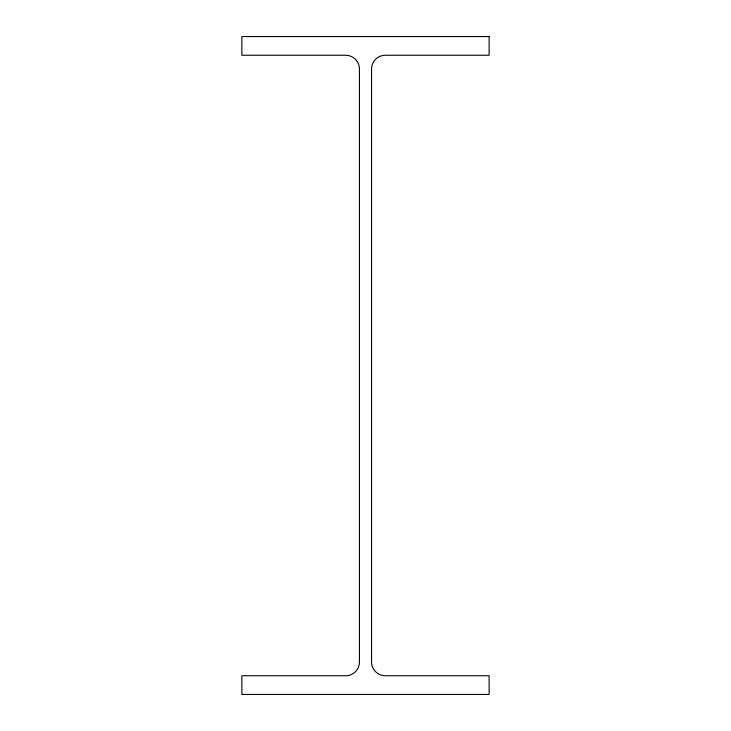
<?xml version="1.0" encoding="UTF-8"?>
<svg xmlns="http://www.w3.org/2000/svg" width="731" height="731" viewBox="0 0 731 731"><rect width="100%" height="100%" fill="white"/><g stroke="black" fill="none" stroke-linecap="round" stroke-linejoin="round"><path stroke-width="1.1" d="M489.13 36.55L241.87 36.55L241.87 55.254L345.699 55.254A13.752 13.752 0 0 1 359.451 69.006L359.451 661.994A13.752 13.752 0 0 1 345.699 675.746L241.87 675.746L241.87 694.45L489.13 694.45L489.13 675.746L385.301 675.746A13.752 13.752 0 0 1 371.549 661.994L371.549 69.006A13.752 13.752 0 0 1 385.301 55.254L489.13 55.254L489.13 36.55"/></g></svg>
